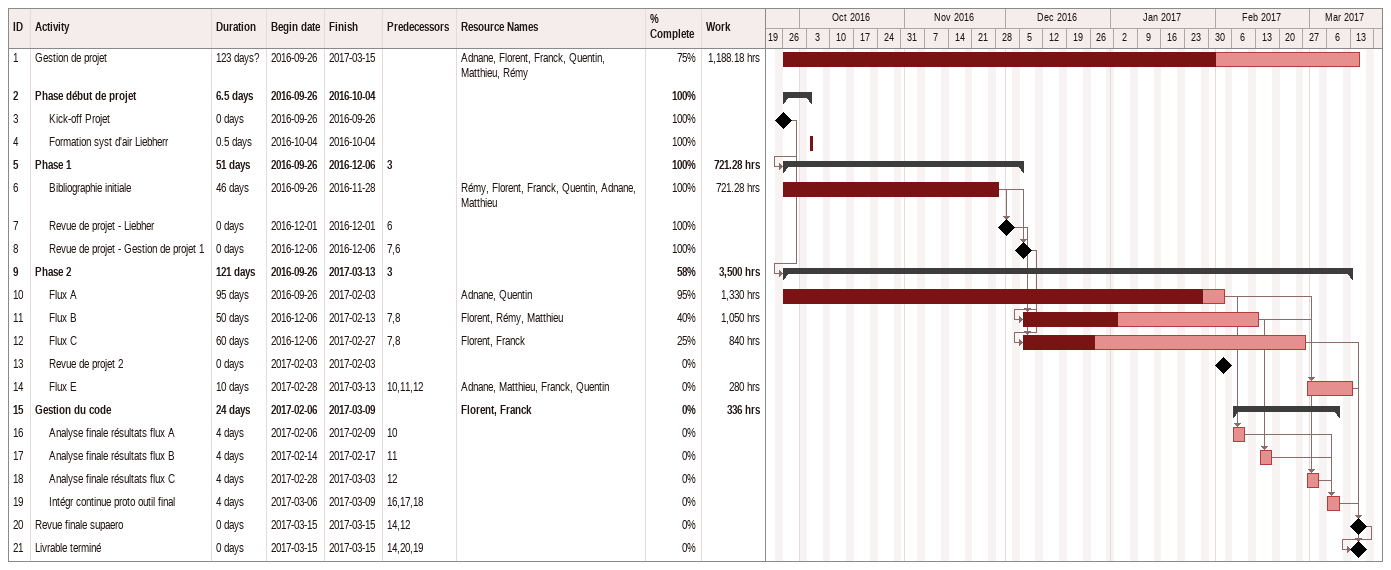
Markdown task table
| ID | Level | Task | Duration | Start | Finish | Predecessors | Resources | % complete | Work (h) |
|---|---|---|---|---|---|---|---|---|---|
| 1 | 1 | Gestion de projet | 123d? | 2016-09-26 | 2017-03-15 |  | Adnane, Florent, Franck, Quentin, Matthieu, Rémy | 75 | 1188.18 |
| 2 | 1 | **Phase début de projet** | 6.5d | 2016-09-26 | 2016-10-04 |  |  | 100 |  |
| 3 | 2 | Kick-off Projet | 0d | 2016-09-26 | 2016-09-26 |  |  | 100 |  |
| 4 | 2 | Formation syst d'air Liebherr | 0.5d | 2016-10-04 | 2016-10-04 |  |  | 100 |  |
| 5 | 1 | **Phase 1** | 51d | 2016-09-26 | 2016-12-06 | 3 |  | 100 | 721.28 |
| 6 | 2 | Bibliographie initiale | 46d | 2016-09-26 | 2016-11-28 |  | Rémy, Florent, Franck, Quentin, Adnane, Matthieu | 100 | 721.28 |
| 7 | 2 | Revue de projet - Liebher | 0d | 2016-12-01 | 2016-12-01 | 6 |  | 100 |  |
| 8 | 2 | Revue de projet - Gestion de projet 1 | 0d | 2016-12-06 | 2016-12-06 | 7, 6 |  | 100 |  |
| 9 | 1 | **Phase 2** | 121d | 2016-09-26 | 2017-03-13 | 3 |  | 58 | 3500 |
| 10 | 2 | Flux A | 95d | 2016-09-26 | 2017-02-03 |  | Adnane, Quentin | 95 | 1330 |
| 11 | 2 | Flux B | 50d | 2016-12-06 | 2017-02-13 | 7, 8 | Florent, Rémy, Matthieu | 40 | 1050 |
| 12 | 2 | Flux C | 60d | 2016-12-06 | 2017-02-27 | 7, 8 | Florent, Franck | 25 | 840 |
| 13 | 2 | Revue de projet 2 | 0d | 2017-02-03 | 2017-02-03 |  |  | 0 |  |
| 14 | 2 | Flux E | 10d | 2017-02-28 | 2017-03-13 | 10, 11, 12 | Adnane, Matthieu, Franck, Quentin | 0 | 280 |
| 15 | 1 | **Gestion du code** | 24d | 2017-02-06 | 2017-03-09 |  | Florent, Franck | 0 | 336 |
| 16 | 2 | Analyse finale résultats flux A | 4d | 2017-02-06 | 2017-02-09 | 10 |  | 0 |  |
| 17 | 2 | Analyse finale résultats flux B | 4d | 2017-02-14 | 2017-02-17 | 11 |  | 0 |  |
| 18 | 2 | Analyse finale résultats flux C | 4d | 2017-02-28 | 2017-03-03 | 12 |  | 0 |  |
| 19 | 2 | Intégr continue proto outil final | 4d | 2017-03-06 | 2017-03-09 | 16, 17, 18 |  | 0 |  |
| 20 | 1 | Revue finale supaero | 0d | 2017-03-15 | 2017-03-15 | 14, 12 |  | 0 |  |
| 21 | 1 | Livrable terminé | 0d | 2017-03-15 | 2017-03-15 | 14, 20, 19 |  | 0 |  |
